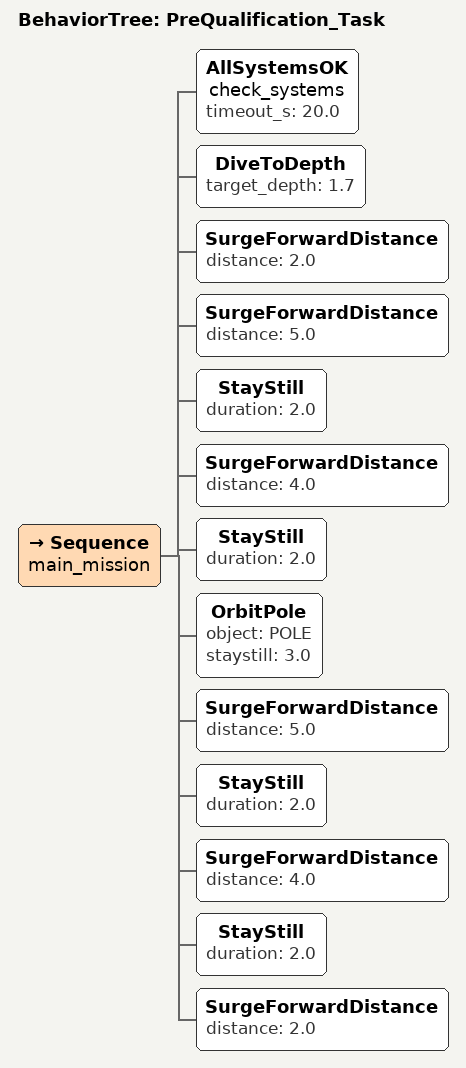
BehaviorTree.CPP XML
<root BTCPP_format="4" main_tree_to_execute="PreQualification_Task">

    <BehaviorTree ID="PreQualification_Task">
        <Sequence name="main_mission">
            <!-- 0. SYSTEMS CHECK -->
            <!-- NOTE: Change timeout_s here to give sensors more time to come online -->
            <AllSystemsOK name="check_systems" timeout_s="20.0"/>

            <!-- 1. INITIALIZE -->
            <!-- NOTE: Change target_depth here (meters, positive-down) for the initial dive -->
            <DiveToDepth target_depth="1.7"/>

            <!-- 2. GATE MISSION -->

            <!-- NOTE: Change 'threshold' here to set how close to get to the gate before passing -->

            <!-- NOTE: Surge through and clear the gate (Uses frame-counting in C++) -->

            <!-- 3. POLE MISSION -->

            <!-- NOTE: Change 'threshold' here to set the radius of the orbit approach -->

            <SurgeForwardDistance distance="2.0"/>

            <SurgeForwardDistance distance="5.0"/>
            <StayStill duration="2.0"/>

            <SurgeForwardDistance distance="4.0"/>
            <StayStill duration="2.0"/>

            <!-- NOTE: 5-leg square orbit. Pauses 3s at threshold, then X, 2X, 2X, 2X, X surges.
                 Surge duration X is orbit_surge_duration in mission_params.yaml. -->
            <OrbitPole object="POLE" staystill="3.0"/>
            <SurgeForwardDistance distance="5.0"/>
            <StayStill duration="2.0"/>
            <SurgeForwardDistance distance="4.0"/>
            <StayStill duration="2.0"/>

            <SurgeForwardDistance distance="2.0"/>

            <!-- 4. RETURN HOME (Reactive) -->

            <!-- NOTE: Approach home gate to threshold -->

            <!-- NOTE: Clear home gate -->
        </Sequence>
    </BehaviorTree>

</root>
